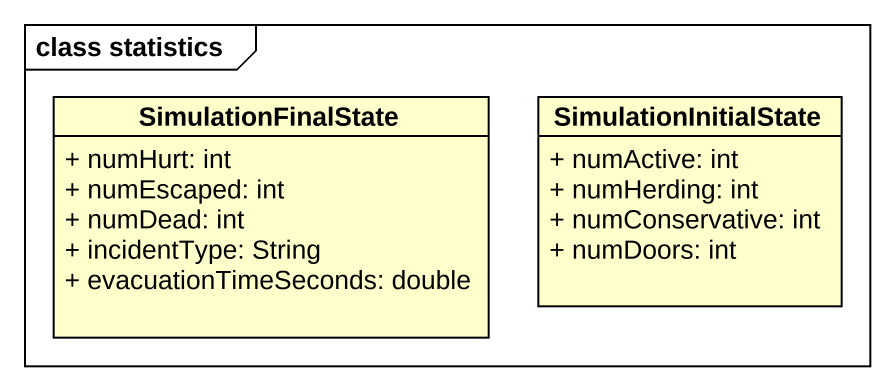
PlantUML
@startuml
mainframe class statistics
hide circle
hide empty members
skinparam classAttributeIconSize 0
class SimulationFinalState {
  + numHurt: int
  + numEscaped: int
  + numDead: int
  + incidentType: String
  + evacuationTimeSeconds: double
}
class SimulationInitialState {
  + numActive: int
  + numHerding: int
  + numConservative: int
  + numDoors: int
}
@enduml
